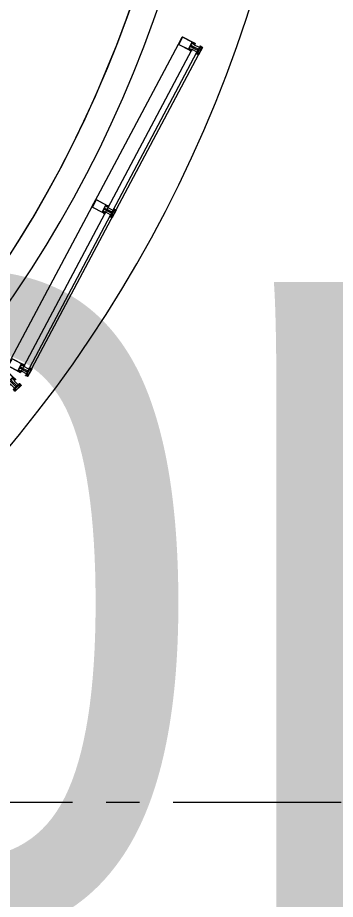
# Model space of a CAD drawing. Header units: millimetres. Extents: x 0 to 9491604, y -172998 to 295086.
# Drawn here: x 403899 to 406264, y 51058 to 57624 of the extents above; entities that cross this region are included whole.
import ezdxf
from ezdxf.enums import TextEntityAlignment as Align

# ---------------------------------------------------------------- set-up
doc = ezdxf.new("R2018")
doc.units = ezdxf.units.MM
doc.linetypes.add('CENTER', pattern=[2, 1.25, -0.25, 0.25, -0.25])
for name, color, linetype, lineweight in [('АР_Маркер экспликации', 239, 'Continuous', 13), ('АР_Номер помещения', 250, 'Continuous', 9), ('АР_Оси', 7, 'Continuous', 25), ('АР_Перегородки витражные', 152, 'Continuous', 13), ('АР_Подоконники', 163, 'Continuous', 9), ('АР_Размеры дверей', 15, 'Continuous', 0), ('АР_Сущ Несущая стена', 250, 'Continuous', 50), ('ТОНКАЯ', 253, 'Continuous', 0)]:
    doc.layers.add(name, color=color, linetype=linetype, lineweight=lineweight)
doc.layers.add('АР_Названия помещений', color=124, linetype='Continuous', lineweight=5, plot=False)
doc.layers.add('АР_Помещения_площадь', color=19, linetype='Continuous', lineweight=9, plot=False)
doc.layers.get('АР_Размеры дверей').off()
doc.styles.add('ISOCPEUR', font='', dxfattribs={"height": 250})
doc.styles.get("Standard").update_dxf_attribs({"font": 'GOST.TTF'})
doc.styles.get('ISOCPEUR').set_extended_font_data('ISOCPEUR', italic=True)
pattern_1 = [(335.76716334, (-69115.3163, 318510.941), (0.651582564, 1.447617495), []), (65.76716334, (-69115.3163, 318510.941), (-1.447617495, 0.651582564), [])]
pattern_2 = [(56.05056814, (-325577.5326, -14427.2012), (-1.316880117, 0.886556827), []), (146.05056814, (-325577.5326, -14427.2012), (-0.886556827, -1.316880117), [])]

# ---------------------------------------------------------------- blocks, each defined once
blk = doc.blocks.new('*U254')
at = {"color": 7, "style": 'ISOCPEUR', "width": 0.7, "flags": 1}
blk.add_attdef('КАТЕГОРИЯ', (-499.2, -2092.2), '', height=250, dxfattribs=at)
at = {"layer": 'АР_Номер помещения', "color": 7, "style": 'ISOCPEUR', "width": 0.7}
blk.add_attdef('НОМЕР_ПОМЕЩЕНИЯ', text='', height=300, dxfattribs=at).set_placement((-517.6, 1402.8), align=Align.MIDDLE_CENTER)
at = {"layer": 'АР_Помещения_площадь', "color": 7, "lineweight": 30, "width": 0.7, "flags": 104}
blk.add_attdef('ИМЯ_ПОМЕЩЕНИЯ', text='', height=100, dxfattribs=at).set_placement((157.6, 1217.1), align=Align.MIDDLE_CENTER)
at = {"layer": 'АР_Помещения_площадь', "color": 7, "style": 'ISOCPEUR', "width": 0.7}
blk.add_attdef('ПЛОЩАДЬ_ПОМЕЩЕНИЯ', text='', height=200, dxfattribs=at).set_placement((-318.5, 582.6), align=Align.MIDDLE_RIGHT)
blk = doc.blocks.new('*U252')
at = {"color": 7, "style": 'ISOCPEUR', "width": 0.7, "flags": 1}
blk.add_attdef('КАТЕГОРИЯ', (-499.2, -2092.2), '', height=250, dxfattribs=at)
at = {"layer": 'АР_Номер помещения', "color": 7, "style": 'ISOCPEUR', "width": 0.7}
blk.add_attdef('НОМЕР_ПОМЕЩЕНИЯ', text='', height=300, dxfattribs=at).set_placement((-13874.5, 6637.6), align=Align.MIDDLE_CENTER)
at = {"layer": 'АР_Помещения_площадь', "color": 7, "lineweight": 30, "width": 0.7, "flags": 104}
blk.add_attdef('ИМЯ_ПОМЕЩЕНИЯ', text='', height=100, dxfattribs=at).set_placement((157.6, 1217.1), align=Align.MIDDLE_CENTER)
at = {"layer": 'АР_Помещения_площадь', "color": 7, "style": 'ISOCPEUR', "width": 0.7}
blk.add_attdef('ПЛОЩАДЬ_ПОМЕЩЕНИЯ', text='', height=200, dxfattribs=at).set_placement((-12654.6, 407.7), align=Align.MIDDLE_RIGHT)
blk = doc.blocks.new('стойка витр.')
h = blk.add_hatch()
h.set_pattern_fill('ANSI37', scale=0.5, angle=-69.23284)
h.set_pattern_definition(pattern_1)
edge = h.paths.add_edge_path()
edge.add_line((-22.7, 14.1), (-23, 15))
edge.add_arc((-23.4, 14.9), 0.427, 20.76054, 72.29996)
edge.add_arc((-23.2, 15.7), 0.427, 110.76398, 252.28796, ccw=False)
edge.add_line((-23.3, 16.1), (-22.3, 16.5))
edge.add_arc((-22.2, 16.3), 0.183, 20.74896, 110.78537, ccw=False)
edge.add_line((-22.1, 16.4), (-22, 16.3))
edge.add_arc((-21.9, 16.3), 0.183, 200.76661, 335.77797)
edge.add_line((-21.7, 16.3), (-21.1, 17.8))
edge.add_arc((-21.7, 18), 0.637, 344.39284, 381.72488)
edge.add_line((-21.1, 18.2), (-22.6, 22.1))
edge.add_arc((-23.2, 21.9), 0.637, 19.80945, 57.14149)
edge.add_line((-22.8, 22.4), (-24.3, 23.1))
edge.add_arc((-24.4, 23), 0.183, 65.75635, 200.76772)
edge.add_line((-24.5, 22.9), (-24.5, 22.8))
edge.add_arc((-24.7, 22.7), 0.183, -69.25104, 20.78537, ccw=False)
edge.add_line((-24.6, 22.6), (-25.6, 22.2))
edge.add_arc((-25.8, 22.6), 0.427, 149.24636, 290.77035, ccw=False)
edge.add_arc((-26.5, 23), 0.427, 329.23437, 380.77379)
edge.add_line((-26.1, 23.2), (-26.5, 24.2))
edge.add_arc((-26.7, 24.1), 0.183, 20.74896, 110.78537)
edge.add_line((-26.7, 24.3), (-33.5, 21.7))
edge.add_arc((-33.4, 21.4), 0.306, 107.61202, 200.68829)
edge.add_line((-33.7, 21.3), (-33.4, 20.7))
edge.add_arc((-33.1, 20.8), 0.304, 200.74529, 225.81236)
edge.add_line((-33.3, 20.5), (-31.8, 18.9))
edge.add_arc((-32, 18.7), 0.305, -108.86284, 45.7814, ccw=False)
edge.add_arc((-28.7, 27.8), 9.95, 231.95433, 250.04117, ccw=False)
edge.add_arc((-35.1, 19.6), 0.4, 42.30929, 119.22504)
edge.add_arc((-34.9, 19.6), 0.602, 134.39501, 228.6478)
edge.add_arc((-28.5, 27.8), 11, 232.08735, 240.88894)
edge.add_arc((-36.9, 12.9), 6.09, 40.7589, 60.61437, ccw=False)
edge.add_arc((-32.5, 16.6), 0.305, -34.89588, 41.60272, ccw=False)
edge.add_line((-32.3, 16.5), (-32.8, 15.8))
edge.add_arc((-32.5, 15.6), 0.305, 145.11007, 256.42425)
edge.add_line((-32.6, 15.3), (-31.7, 15.1))
edge.add_arc((-31.8, 14.8), 0.305, -34.88993, 76.42425, ccw=False)
edge.add_line((-31.5, 14.6), (-32.1, 13.9))
edge.add_arc((-31.8, 13.7), 0.305, 145.11007, 256.42425)
edge.add_line((-31.9, 13.4), (-31, 13.2))
edge.add_arc((-31.1, 12.9), 0.305, -24.22466, 76.42043, ccw=False)
edge.add_line((-30.8, 12.8), (-31.6, 11.1))
edge.add_arc((-31.3, 11), 0.305, 155.77106, 290.74029)
edge.add_line((-31.2, 10.7), (-22.8, 13.9))
edge.add_arc((-22.9, 14.1), 0.183, 290.74896, 380.74896)
edge = h.paths.add_edge_path(flags=16)
edge.add_line((-23.1, 21), (-22.2, 18.6))
edge.add_arc((-22.7, 18.4), 0.541, -69.23284, 20.76716, ccw=False)
edge.add_line((-22.5, 17.9), (-23.4, 17.6))
edge.add_arc((-23.6, 18.1), 0.541, 200.76716, 290.76716, ccw=False)
edge.add_line((-24.1, 17.9), (-25, 20.3))
edge.add_arc((-24.5, 20.5), 0.541, 110.76716, 200.76716, ccw=False)
edge.add_line((-24.7, 21), (-23.8, 21.4))
edge.add_arc((-23.6, 20.8), 0.541, 20.76716, 110.76716, ccw=False)
edge = h.paths.add_edge_path(flags=16)
edge.add_line((-26.9, 20.3), (-25.5, 16.7))
edge.add_arc((-26, 16.5), 0.541, -69.23284, 20.76716, ccw=False)
edge.add_line((-25.8, 16), (-28.2, 15.1))
edge.add_arc((-28.4, 15.6), 0.541, 200.76716, 290.76716, ccw=False)
edge.add_line((-28.9, 15.4), (-30.3, 19))
edge.add_arc((-29.8, 19.2), 0.541, 110.76716, 200.76716, ccw=False)
edge.add_line((-30, 19.7), (-27.5, 20.6))
edge.add_arc((-27.4, 20.1), 0.541, 20.76716, 110.76716, ccw=False)
h = blk.add_hatch()
h.set_pattern_fill('ANSI37', scale=0.5, angle=-69.23284)
h.set_pattern_definition([(335.76716334, (-69115.9168, 318510.7132), (0.651582564, 1.447617495), []), (65.76716334, (-69115.9168, 318510.7132), (-1.447617495, 0.651582564), [])])
edge = h.paths.add_edge_path()
edge.add_arc((-61.4, -46.2), 0.549, 155.76571, 200.76716)
edge.add_line((-61.9, -46), (-61.2, -44.4))
edge.add_arc((-61, -44.5), 0.183, 20.76716, 155.76571)
edge.add_line((-60.9, -44.4), (-60.8, -44.6))
edge.add_arc((-60.6, -44.6), 0.183, 200.76716, 290.76716)
edge.add_line((-60.6, -44.7), (-59.4, -44.3))
edge.add_arc((-59.6, -43.9), 0.427, -69.23284, 72.29364)
edge.add_arc((-59.3, -43.1), 0.427, 200.76716, 252.29364)
edge.add_line((-59.7, -43.2), (-63, -34.5))
edge.add_arc((-62.7, -34.4), 0.305, 110.76716, 200.76716)
edge.add_line((-62.8, -34.1), (-60.6, -33.3))
edge.add_arc((-60.4, -33.6), 0.304, 76.40287, 110.76716)
edge.add_line((-60.4, -33.3), (-60.1, -33.6))
edge.add_arc((-108.2, -55.9), 53, 16.7114, 24.82293)
edge.add_line((-57.4, -40.6), (-57.9, -41.3))
edge.add_arc((-57.7, -41.5), 0.305, 145.11089, 256.42344)
edge.add_line((-57.7, -41.8), (-56.9, -42))
edge.add_arc((-57, -42.3), 0.305, -34.88911, 76.42344)
edge.add_line((-56.7, -42.5), (-57.2, -43.3))
edge.add_arc((-56.9, -43.5), 0.305, 145.11089, 256.42344)
edge.add_line((-57, -43.8), (-56.1, -44))
edge.add_arc((-56.2, -44.3), 0.305, -34.88911, 76.42344)
edge.add_line((-56, -44.4), (-56.5, -45.1))
edge.add_arc((-56.2, -45.3), 0.305, 145.11089, 256.42344)
edge.add_line((-56.3, -45.6), (-55.4, -45.8))
edge.add_arc((-55.5, -46.1), 0.305, -34.88911, 76.42344)
edge.add_line((-55.3, -46.3), (-55.8, -47))
edge.add_arc((-55.5, -47.2), 0.305, 145.11089, 256.42344)
edge.add_line((-55.6, -47.5), (-54.7, -47.8))
edge.add_arc((-54.8, -48.1), 0.305, -34.88911, 76.42344)
edge.add_line((-54.5, -48.3), (-55, -49))
edge.add_arc((-54.8, -49.1), 0.305, 145.11089, 256.42344)
edge.add_line((-54.8, -49.4), (-54, -49.6))
edge.add_arc((-54.1, -49.9), 0.305, -34.88911, 76.42344)
edge.add_line((-53.8, -50.1), (-54.3, -50.8))
edge.add_arc((-54.1, -51), 0.305, 145.11089, 256.42344)
edge.add_line((-54.1, -51.3), (-53.3, -51.5))
edge.add_arc((-53.4, -51.8), 0.305, -43.67509, 76.4279)
edge.add_line((-53.1, -52), (-53.8, -52.6))
edge.add_arc((-53.6, -52.8), 0.305, 136.32859, 262.74713)
edge.add_arc((-54.6, -61.1), 7.99, 59.58604, 82.74713)
edge.add_arc((-50.7, -54.4), 0.305, 253.29101, 419.58604)
edge.add_arc((-52.6, -60.5), 6.03, 73.29101, 110.76716)
edge.add_line((-54.7, -54.9), (-54.8, -54.9))
edge.add_arc((-55, -54.5), 0.427, 200.76716, 290.76716)
edge.add_line((-55.4, -54.7), (-56.7, -51.1))
edge.add_arc((-56.3, -51), 0.427, 149.23664, 200.76716)
edge.add_arc((-57, -50.5), 0.427, -30.76336, 40.0143)
edge.add_arc((-57, -50.5), 0.427, 40.00046, 110.76716)
edge.add_line((-57.2, -50.1), (-58.3, -50.6))
edge.add_arc((-58.3, -50.7), 0.183, 110.76716, 200.76716)
edge.add_line((-58.4, -50.8), (-58.4, -51))
edge.add_arc((-58.5, -51.1), 0.183, 245.76862, 380.76716)
edge.add_line((-58.6, -51.3), (-60.2, -50.6))
edge.add_arc((-60, -50.1), 0.549, 200.76716, 245.76862)
edge.add_line((-60.5, -50.3), (-61.9, -46.4))
edge = h.paths.add_edge_path(flags=16)
edge.add_arc((-59.4, -49), 0.541, 200.76716, 290.76716)
edge.add_line((-60.8, -46.8), (-59.9, -49.2))
edge.add_arc((-60.3, -46.6), 0.541, 110.76716, 200.76716)
edge.add_line((-59.3, -45.7), (-60.5, -46.1))
edge.add_arc((-59.1, -46.2), 0.541, 20.76716, 110.76716)
edge.add_line((-57.7, -48.4), (-58.6, -46))
edge.add_arc((-58.2, -48.6), 0.541, -69.23284, 20.76716)
edge.add_line((-59.2, -49.5), (-58, -49.1))
h = blk.add_hatch()
h.set_pattern_fill('ANSI37', scale=0.5, angle=-69.23284)
h.set_pattern_definition(pattern_1)
edge = h.paths.add_edge_path()
edge.add_line((-7.6, -25.6), (-7.3, -26.5))
edge.add_arc((-7.7, -26.7), 0.427, -30.76563, 20.77379, ccw=False)
edge.add_arc((-6.9, -27.1), 0.427, 149.24636, 290.77035)
edge.add_line((-6.8, -27.5), (-5.8, -27.1))
edge.add_arc((-5.8, -27), 0.183, 290.74896, 380.78537)
edge.add_line((-5.7, -26.9), (-5.7, -26.8))
edge.add_arc((-5.5, -26.7), 0.183, 65.75635, 200.76772, ccw=False)
edge.add_line((-5.5, -26.5), (-4, -27.3))
edge.add_arc((-4.3, -27.8), 0.637, 19.80945, 57.14149, ccw=False)
edge.add_line((-3.7, -27.6), (-2.3, -31.5))
edge.add_arc((-2.9, -31.7), 0.637, -15.60716, 21.72488, ccw=False)
edge.add_line((-2.2, -31.9), (-2.8, -33.4))
edge.add_arc((-3, -33.4), 0.183, 200.76661, 335.77797, ccw=False)
edge.add_line((-3.2, -33.4), (-3.2, -33.3))
edge.add_arc((-3.4, -33.4), 0.183, 20.74896, 110.78537)
edge.add_line((-3.5, -33.2), (-4.5, -33.6))
edge.add_arc((-4.3, -34), 0.427, 110.76398, 252.28796)
edge.add_arc((-4.6, -34.8), 0.427, 20.76054, 72.29996, ccw=False)
edge.add_line((-4.2, -34.6), (-3.8, -35.7))
edge.add_arc((-4, -35.7), 0.183, -69.25104, 20.78537, ccw=False)
edge.add_line((-3.9, -35.9), (-10.6, -38.5))
edge.add_arc((-10.8, -38.2), 0.306, 200.84604, 293.92231, ccw=False)
edge.add_line((-11, -38.3), (-11.3, -37.6))
edge.add_arc((-11, -37.5), 0.304, 175.72197, 200.78904, ccw=False)
edge.add_line((-11.3, -37.5), (-11.3, -35.2))
edge.add_arc((-11.6, -35.2), 0.305, 355.75293, 510.39717)
edge.add_arc((-3.1, -39.8), 9.95, 151.49316, 169.57999)
edge.add_arc((-13.3, -38), 0.4, 282.30929, 359.22504, ccw=False)
edge.add_arc((-13.2, -37.8), 0.602, 172.88652, 267.13932, ccw=False)
edge.add_arc((-2.9, -39.7), 11, 160.64539, 169.44698, ccw=False)
edge.add_arc((-19.1, -34.1), 6.09, 340.91996, 360.77542)
edge.add_arc((-13.3, -34), 0.305, 359.93161, 436.4302)
edge.add_line((-13.2, -33.7), (-14.1, -33.5))
edge.add_arc((-14, -33.2), 0.305, 145.11007, 256.42425, ccw=False)
edge.add_line((-14.3, -33), (-13.7, -32.3))
edge.add_arc((-14, -32.2), 0.305, 325.11007, 436.42425)
edge.add_line((-13.9, -31.9), (-14.8, -31.7))
edge.add_arc((-14.7, -31.4), 0.305, 145.11007, 256.42425, ccw=False)
edge.add_line((-15, -31.2), (-14.4, -30.5))
edge.add_arc((-14.7, -30.3), 0.305, 325.11389, 425.75899)
edge.add_line((-14.6, -30), (-16.3, -29.3))
edge.add_arc((-16.2, -29), 0.305, 110.79404, 245.76326, ccw=False)
edge.add_line((-16.3, -28.7), (-7.9, -25.5))
edge.add_arc((-7.8, -25.7), 0.183, 20.78537, 110.78537, ccw=False)
edge = h.paths.add_edge_path(flags=16)
edge.add_line((-3.3, -31.1), (-4.3, -28.7))
edge.add_arc((-4.8, -28.9), 0.541, 20.76716, 110.76716)
edge.add_line((-5, -28.3), (-5.9, -28.7))
edge.add_arc((-5.7, -29.2), 0.541, 110.76716, 200.76716)
edge.add_line((-6.2, -29.4), (-5.3, -31.8))
edge.add_arc((-4.8, -31.6), 0.541, 200.76716, 290.76716)
edge.add_line((-4.6, -32.1), (-3.7, -31.8))
edge.add_arc((-3.9, -31.3), 0.541, 290.76716, 380.76716)
edge = h.paths.add_edge_path(flags=16)
edge.add_line((-6.7, -33), (-8, -29.4))
edge.add_arc((-8.5, -29.6), 0.541, 20.76716, 110.76716)
edge.add_line((-8.7, -29.1), (-11.1, -30))
edge.add_arc((-10.9, -30.5), 0.541, 110.76716, 200.76716)
edge.add_line((-11.4, -30.7), (-10.1, -34.3))
edge.add_arc((-9.6, -34.1), 0.541, 200.76716, 290.76716)
edge.add_line((-9.4, -34.6), (-7, -33.7))
edge.add_arc((-7.2, -33.2), 0.541, 290.76716, 380.76716)
at = {"lineweight": 0, "ltscale": 100, "transparency": 33554687}
for points in [[(-68.6, -58.5), (-90.2, -1.6), (-90, -1.3), (-89, -0.9), (-88.6, -1), (-87.7, -3.3), (-87.4, -3.4), (-86.7, -3.2), (-86.4, -2.8), (-87.3, -0.5), (-87.2, -0.2), (-82, 1.7), (-80.5, 1.3), (-79.7, 1.5), (-77.3, 4.2), (-77.8, 4.8), (-90.5, 0), (-91.4, -2), (-69.8, -59.1), (-67.8, -59.9), (-55.1, -55.1), (-55.2, -54.3), (-58.7, -53.8), (-59.5, -54.2), (-60.2, -55.7), (-65.4, -57.6), (-65.7, -57.4), (-66.6, -55.1), (-67, -55), (-67.7, -55.3), (-67.9, -55.6), (-67, -57.9), (-67.2, -58.3), (-68.2, -58.7)], [(65.9, 59.3), (-26.6, 24.2), (-25.9, 22.2), (-25.3, 22), (-24.8, 22.1), (-25.2, 23.2), (-20.5, 24.9), (-19.2, 21.4), (-18.8, 21.3), (-19, 20.8), (-17.7, 17.4), (-22.4, 15.6), (-22.7, 16.5), (-23.2, 16.4), (-23.4, 15.7), (-22.8, 13.9), (-17.2, 16), (-16.2, 17), (-15.5, 19.8), (-15.4, 20.1), (-17, 24.3), (-17.4, 24.6), (-17.5, 25.4), (-13.7, 26.9), (-12.5, 26.3), (-4.3, 4.8), (-4.9, 3.6), (-32.7, -7), (-32.8, -7.4), (-32.4, -8.4), (-31.1, -9.1), (-30.3, -8.8), (-29.8, -9.1), (-28.6, -8.7), (-28.6, -8.2), (-28.2, -8.5), (-27, -8.1), (-26.9, -7.5), (-26.5, -7.9), (-25.3, -7.5), (-25.3, -6.9), (-24.8, -7.2), (-23.6, -6.8), (-23.6, -6.3), (-23.1, -6.6), (-21.9, -6.2), (-21.9, -5.6), (-21.5, -6), (-20.3, -5.6), (-20.2, -5), (-19.8, -5.3), (-18.6, -4.9), (-18.4, -4.3), (-18, -4.7), (-17.4, -4.4), (-15.1, -4.8), (-14.5, -6.4), (-15.8, -7.9), (-15.9, -8.7), (-16.3, -8.3), (-17.4, -8.8), (-17.6, -9.3), (-18, -9), (-19.1, -9.4), (-19.3, -10), (-19.7, -9.6), (-20.8, -10.1), (-20.9, -10.6), (-21.4, -10.3), (-22.5, -10.7), (-22.6, -11.2), (-23, -10.9), (-24.3, -11.3), (-24.3, -11.9), (-24.7, -11.5), (-25.8, -12), (-26, -12.5), (-26.4, -12.2), (-27.6, -12.6), (-27.6, -13.1), (-28.1, -12.8), (-29.3, -13.3), (-29.3, -13.8), (-29.9, -15.1), (-29.5, -16.2), (-29.1, -16.3), (-1.3, -5.8), (-0.1, -6.4), (8.1, -27.9), (7.6, -29.2), (3.8, -30.6), (3.2, -29.8), (3.4, -29.5), (1.7, -25.2), (1.6, -25.1), (-0.9, -23.4), (-2.3, -23.3), (-7.8, -25.4), (-7.2, -27.2), (-6.5, -27.6), (-6, -27.4), (-6.4, -26.4), (-1.7, -24.6), (-0.4, -28.2), (0, -28.3), (-0.2, -28.7), (1.1, -32.2), (-3.6, -33.9), (-3.9, -33), (-4.4, -33.2), (-4.6, -33.8), (-4, -35.7), (88.6, -0.5), (89.2, 0.7), (67.2, 58.7)], [(63.8, 56.3), (85.1, 0.2), (10.6, -28), (-10.6, 28)]]:
    blk.add_lwpolyline(points, close=True, dxfattribs=at)
for points in [[(-73.6, -6.3), (-74.2, -6), (-74.8, -6.2), (-74.4, -7.2), (-76.6, -8, -0.414362), (-77, -7.8), (-79.3, -1.5, -0.414326), (-78.7, -0.2), (-77.3, 0.4), (-76.9, -0.7), (-76.3, -0.4), (-76.1, 0.3), (-77.3, 3.5, 0.551224), (-77.8, 3.6), (-79.9, 1.3, -0.267349), (-80.9, 1.1), (-82.1, 1.4, 0.249629), (-82.6, 1.3), (-86.2, -1.9, 0.827043), (-85.6, -2.8), (-82.1, -1.5, -0.414326), (-80.8, -2.1), (-78.1, -9.1, 0.414326), (-76.8, -9.7), (-75.7, -9.2, -0.082799), (-71.8, -16.3), (-68.3, -25.6), (-67.9, -25.7), (-68.1, -26.1), (-64.6, -35.3, -0.082799), (-62.8, -43.1), (-63.9, -43.6, 0.414326), (-64.5, -44.9), (-61.9, -51.9, -0.414326), (-62.5, -53.2), (-66, -54.5, 0.827043), (-65.8, -55.6), (-61, -55.6, 0.249629), (-60.6, -55.4), (-59.9, -54.3, -0.267349), (-59, -53.9), (-55.9, -54.2, 0.551224), (-55.6, -53.7), (-56.8, -50.5), (-57.5, -50.1), (-58, -50.4), (-57.6, -51.4), (-59.1, -52, -0.414326), (-60.5, -51.4), (-62.8, -45.1, -0.414362), (-62.7, -44.7), (-60.5, -43.9), (-60.1, -44.8), (-59.6, -44.6), (-59.3, -43.9)], [(-32.4, -8.4), (-32.8, -7.4, 0.523933), (-33.2, -7.2), (-64.2, -18.9, 0.414326), (-64.5, -19.6), (-64.1, -20.9, 0.410627), (-63.4, -21.2), (-62.7, -21, 0.492552), (-62.6, -20.7), (-62.8, -20.2, -0.441111), (-62.6, -19.9), (-60.8, -19.3, -0.208057), (-59.9, -19.4, -0.000016), (-56.9, -20.8, -0.439819), (-56.4, -22.2, -0.000016), (-57.7, -25.2, -0.208057), (-58.3, -25.9), (-60.1, -26.6, -0.441111), (-60.4, -26.5), (-60.6, -26, 0.492552), (-60.9, -25.9), (-61.5, -26.1, 0.410627), (-61.8, -26.8), (-61.3, -28.1, 0.414326), (-60.6, -28.4), (-29.6, -16.6, 0.523933), (-29.5, -16.2), (-29.8, -15.2)]]:
    blk.add_lwpolyline(points, format="xyb", close=True, dxfattribs=at)
at = {"color": 7, "lineweight": 0, "ltscale": 100, "transparency": 33554687}
for points in [[(-74.1, 3.3, 0.57795), (-74.3, 3.8), (-75.2, 3.8, -0.615334), (-75.4, 4.3, 0.101403), (-73.8, 7.1, 0.887085), (-74.4, 7.4, -0.164997), (-77.4, 4.9), (-77.5, 4.9, 0.414304), (-77.7, 4.3), (-76.4, 0.8, 0.228696), (-76.1, 0.5, -0.319049), (-75.8, 0.1, -0.319002), (-76.1, -0.3), (-77.2, -0.7, -0.4144), (-77.5, -0.6), (-77.6, -0.4, 0.668339), (-77.9, -0.4), (-78.6, -1.9, 0.198883), (-78.6, -2.4), (-77.2, -6.2, 0.198883), (-76.9, -6.5), (-75.3, -7.3, 0.668339), (-75.1, -7), (-75.1, -6.8, -0.4144), (-75, -6.6), (-73.9, -6.1, -0.710202), (-73.4, -6.7, 0.228696), (-73.4, -7.1), (-70.1, -15.8, 0.414362), (-69.7, -16), (-67.4, -15.1, 0.151171), (-67.3, -15), (-67.3, -14.6, 0.035408), (-69.9, -7.6), (-70.8, -7.4, -0.527868), (-71, -6.9), (-70.5, -6.2, 0.527868), (-70.6, -5.7), (-71.5, -5.4, -0.527868), (-71.7, -4.9), (-71.2, -4.2, 0.527868), (-71.4, -3.7), (-72.3, -3.5, -0.527868), (-72.4, -3.1), (-71.9, -2.4, 0.527868), (-72.1, -1.9), (-73, -1.7, -0.527868), (-73.1, -1.2), (-72.7, -0.4, 0.527868), (-72.8, 0.1), (-73.7, 0.3, -0.527868), (-73.9, 0.8), (-73.4, 1.5, 0.527868), (-73.5, 1.9), (-74.4, 2.1, -0.527868), (-74.6, 2.6)], [(-22.7, 14.1), (-23, 15, 0.228752), (-23.3, 15.3, -0.710164), (-23.3, 16.1), (-22.3, 16.5, -0.4144), (-22.1, 16.4), (-22, 16.3, 0.66825), (-21.7, 16.3), (-21.1, 17.8, 0.164348), (-21.1, 18.2), (-22.6, 22.1, 0.164348), (-22.8, 22.4), (-24.3, 23.1, 0.66825), (-24.5, 22.9), (-24.5, 22.8, -0.4144), (-24.6, 22.6), (-25.6, 22.2, -0.710164), (-26.1, 22.8, 0.228752), (-26.1, 23.2), (-26.5, 24.2, 0.4144), (-26.7, 24.3), (-33.5, 21.7, 0.430028), (-33.7, 21.3), (-33.4, 20.7, 0.109814), (-33.3, 20.5), (-31.8, 18.9, -0.800036), (-32.1, 18.4, -0.079083), (-34.8, 19.9, 0.348803), (-35.3, 20, 0.436125), (-35.3, 19.1, 0.038423), (-33.9, 18.2, -0.086853), (-32.3, 16.9, -0.346763), (-32.3, 16.5), (-32.8, 15.8, 0.527877), (-32.6, 15.3), (-31.7, 15.1, -0.527877), (-31.5, 14.6), (-32.1, 13.9, 0.527877), (-31.9, 13.4), (-31, 13.2, -0.469739), (-30.8, 12.8), (-31.6, 11.1, 0.667984), (-31.2, 10.7), (-22.8, 13.9, 0.414214)], [(-53.3, -51.5, -0.57795), (-53.1, -52), (-53.8, -52.6, 0.615334), (-53.6, -53.1, -0.101403), (-50.6, -54.2, -0.887085), (-50.8, -54.7, 0.164997), (-54.7, -54.9), (-54.8, -54.9, -0.414304), (-55.4, -54.7), (-56.7, -51.1, -0.228696), (-56.7, -50.8, 0.319049), (-56.7, -50.3, 0.319002), (-57.2, -50.1), (-58.3, -50.6, 0.4144), (-58.4, -50.8), (-58.4, -51, -0.668339), (-58.6, -51.3), (-60.2, -50.6, -0.198883), (-60.5, -50.3), (-61.9, -46.4, -0.198883), (-61.9, -46), (-61.2, -44.4, -0.668339), (-60.9, -44.4), (-60.8, -44.6, 0.4144), (-60.6, -44.7), (-59.4, -44.3, 0.710202), (-59.4, -43.5, -0.228696), (-59.7, -43.2), (-63, -34.5, -0.414362), (-62.8, -34.1), (-60.6, -33.3, -0.151171), (-60.4, -33.3), (-60.1, -33.6, -0.035408), (-57.4, -40.6), (-57.9, -41.3, 0.527868), (-57.7, -41.8), (-56.9, -42, -0.527868), (-56.7, -42.5), (-57.2, -43.3, 0.527868), (-57, -43.8), (-56.1, -44, -0.527868), (-56, -44.4), (-56.5, -45.1, 0.527868), (-56.3, -45.6), (-55.4, -45.8, -0.527868), (-55.3, -46.3), (-55.8, -47, 0.527868), (-55.6, -47.5), (-54.7, -47.8, -0.527868), (-54.5, -48.3), (-55, -49, 0.527868), (-54.8, -49.4), (-54, -49.6, -0.527868), (-53.8, -50.1), (-54.3, -50.8, 0.527868), (-54.1, -51.3)], [(-7.6, -25.6), (-7.3, -26.5, -0.228752), (-7.3, -26.9, 0.710164), (-6.8, -27.5), (-5.8, -27.1, 0.4144), (-5.7, -26.9), (-5.7, -26.8, -0.66825), (-5.5, -26.5), (-4, -27.3, -0.164348), (-3.7, -27.6), (-2.3, -31.5, -0.164348), (-2.2, -31.9), (-2.8, -33.4, -0.66825), (-3.2, -33.4), (-3.2, -33.3, 0.4144), (-3.5, -33.2), (-4.5, -33.6, 0.710164), (-4.5, -34.4, -0.228752), (-4.2, -34.6), (-3.8, -35.7, -0.4144), (-3.9, -35.9), (-10.6, -38.5, -0.430028), (-11, -38.3), (-11.3, -37.6, -0.109814), (-11.3, -37.5), (-11.3, -35.2, 0.800036), (-11.8, -35.1, 0.079083), (-12.9, -38, -0.348803), (-13.2, -38.4, -0.436125), (-13.8, -37.7, -0.038423), (-13.3, -36.1, 0.086853), (-13, -34, 0.346763), (-13.2, -33.7), (-14.1, -33.5, -0.527877), (-14.3, -33), (-13.7, -32.3, 0.527877), (-13.9, -31.9), (-14.8, -31.7, -0.527877), (-15, -31.2), (-14.4, -30.5, 0.469739), (-14.6, -30), (-16.3, -29.3, -0.667984), (-16.3, -28.7), (-7.9, -25.5, -0.414214)]]:
    blk.add_lwpolyline(points, format="xyb", close=True, dxfattribs=at)
for points in [[(-72, 0.1), (-72.9, -0.3)], [(-26.7, 24.3), (-26.7, 24.3)], [(-22.8, 13.9), (-22.8, 13.9)]]:
    blk.add_lwpolyline(points, dxfattribs=at)
blk.add_lwpolyline([(-72.9, -0.3), (-54.8, -48), (-53.9, -47.7), (-72, 0.1)], close=True)
at = {"lineweight": 0, "ltscale": 100, "transparency": 33554687}
for points in [[(-69.8, -5.6), (-69.2, -5.9), (-30.9, 8.6), (-30.6, 9.2), (-31.2, 10.7)], [(-56.1, -42), (-55.8, -41.4), (-17.5, -26.8), (-16.8, -27.1), (-16.3, -28.6)]]:
    blk.add_lwpolyline(points, dxfattribs=at)
at = {"color": 7}
for points in [[(-26.9, 20.3), (-25.5, 16.7, -0.414214), (-25.8, 16), (-28.2, 15.1, -0.414214), (-28.9, 15.4), (-30.3, 19, -0.414214), (-30, 19.7), (-27.5, 20.6, -0.414214)], [(-23.1, 21), (-22.2, 18.6, -0.414214), (-22.5, 17.9), (-23.4, 17.6, -0.414214), (-24.1, 17.9), (-25, 20.3, -0.414214), (-24.7, 21), (-23.8, 21.4, -0.414214)], [(-75.3, -1.9), (-74.4, -4.3, -0.414214), (-74.7, -5), (-75.9, -5.4, -0.414214), (-76.6, -5.1), (-77.5, -2.7, -0.414214), (-77.2, -2), (-76, -1.6, -0.414214)], [(-57.7, -48.4), (-58.6, -46, 0.414214), (-59.3, -45.7), (-60.5, -46.1, 0.414214), (-60.8, -46.8), (-59.9, -49.2, 0.414214), (-59.2, -49.5), (-58, -49.1, 0.414214)], [(-6.7, -33), (-8, -29.4, 0.414214), (-8.7, -29.1), (-11.1, -30, 0.414214), (-11.4, -30.7), (-10.1, -34.3, 0.414214), (-9.4, -34.6), (-7, -33.7, 0.414214)], [(-3.3, -31.1), (-4.3, -28.7, 0.414214), (-5, -28.3), (-5.9, -28.7, 0.414214), (-6.2, -29.4), (-5.3, -31.8, 0.414214), (-4.6, -32.1), (-3.7, -31.8, 0.414214)]]:
    blk.add_lwpolyline(points, format="xyb", close=True, dxfattribs=at)
at = {"color": 7, "lineweight": 0, "ltscale": 100, "transparency": 33554687}
blk.add_arc((-33.4, 21.4), 0.305, 110.75619, 200.77789, dxfattribs=at)
blk = doc.blocks.new('A$Cf7573d2c')
h = blk.add_hatch()
h.set_pattern_fill('ANSI37', color=5, scale=0.5, angle=11.05057)
h.set_pattern_definition(pattern_2)
edge = h.paths.add_edge_path()
edge.add_line((11.4, -80), (10.5, -80.2))
edge.add_arc((10.6, -80.6), 0.427, 101.04395, 152.58336)
edge.add_arc((9.8, -80.2), 0.427, 191.04738, 332.57137, ccw=False)
edge.add_line((9.4, -80.3), (9.2, -79.2))
edge.add_arc((9.3, -79.2), 0.183, 101.03236, 191.06877, ccw=False)
edge.add_line((9.3, -79), (9.4, -79))
edge.add_arc((9.4, -78.8), 0.183, 281.05001, 416.06138)
edge.add_line((9.5, -78.6), (8.1, -77.8))
edge.add_arc((7.8, -78.4), 0.637, 64.67625, 102.00828)
edge.add_line((7.7, -77.8), (3.6, -78.5))
edge.add_arc((3.7, -79.2), 0.637, 100.09285, 137.42489)
edge.add_line((3.3, -78.7), (2.3, -80.1))
edge.add_arc((2.4, -80.2), 0.183, 146.03976, 281.05113)
edge.add_line((2.5, -80.3), (2.6, -80.3))
edge.add_arc((2.6, -80.5), 0.183, 11.03236, 101.06877, ccw=False)
edge.add_line((2.8, -80.5), (3, -81.5))
edge.add_arc((2.6, -81.6), 0.427, -130.47023, 11.05375, ccw=False)
edge.add_arc((2, -82.3), 0.427, 49.51777, 101.05719)
edge.add_line((1.9, -81.8), (0.9, -82.1))
edge.add_arc((0.9, -82.2), 0.183, 101.03236, 191.06877)
edge.add_line((0.7, -82.3), (2.1, -89.3))
edge.add_arc((2.4, -89.3), 0.306, 187.89542, 280.97169)
edge.add_line((2.5, -89.6), (3.2, -89.4))
edge.add_arc((3.1, -89.1), 0.304, 281.0287, 306.09577)
edge.add_line((3.3, -89.4), (5.2, -88.2))
edge.add_arc((5.4, -88.4), 0.305, -28.57943, 126.06481, ccw=False)
edge.add_arc((-3, -83.6), 9.95, 312.23774, 330.32457, ccw=False)
edge.add_arc((3.9, -91.3), 0.4, 122.59269, 199.50844)
edge.add_arc((4, -91.1), 0.602, 214.67841, 308.93121)
edge.add_arc((-3, -83.4), 11, 312.37075, 321.17235)
edge.add_arc((10.3, -94.2), 6.09, 121.04231, 140.89777, ccw=False)
edge.add_arc((7.3, -89.2), 0.305, 45.38753, 121.88612, ccw=False)
edge.add_line((7.5, -89), (8.1, -89.6))
edge.add_arc((8.3, -89.4), 0.305, 225.39348, 336.70766)
edge.add_line((8.6, -89.6), (8.9, -88.7))
edge.add_arc((9.2, -88.9), 0.305, 45.39348, 156.70766, ccw=False)
edge.add_line((9.4, -88.6), (10.1, -89.3))
edge.add_arc((10.3, -89.1), 0.305, 225.39348, 336.70766)
edge.add_line((10.6, -89.2), (10.9, -88.4))
edge.add_arc((11.2, -88.5), 0.305, 56.05875, 156.70384, ccw=False)
edge.add_line((11.3, -88.2), (12.9, -89.3))
edge.add_arc((13.1, -89), 0.305, 236.05447, 371.02369)
edge.add_line((13.4, -89), (11.6, -80.1))
edge.add_arc((11.4, -80.2), 0.183, 11.03236, 101.03236)
edge = h.paths.add_edge_path(flags=16)
edge.add_line((4.5, -79.2), (7.1, -78.7))
edge.add_arc((7.2, -79.3), 0.541, 11.05057, 101.05057, ccw=False)
edge.add_line((7.7, -79.2), (7.9, -80.1))
edge.add_arc((7.4, -80.2), 0.541, -78.94943, 11.05057, ccw=False)
edge.add_line((7.5, -80.8), (4.9, -81.3))
edge.add_arc((4.8, -80.7), 0.541, 191.05057, 281.05057, ccw=False)
edge.add_line((4.3, -80.8), (4.1, -79.9))
edge.add_arc((4.6, -79.8), 0.541, 101.05057, 191.05057, ccw=False)
edge = h.paths.add_edge_path(flags=16)
edge.add_line((4.7, -83.1), (8.4, -82.3))
edge.add_arc((8.5, -82.9), 0.541, 11.05057, 101.05057, ccw=False)
edge.add_line((9, -82.8), (9.5, -85.3))
edge.add_arc((9, -85.4), 0.541, -78.94943, 11.05057, ccw=False)
edge.add_line((9.1, -85.9), (5.4, -86.6))
edge.add_arc((5.3, -86.1), 0.541, 191.05057, 281.05057, ccw=False)
edge.add_line((4.7, -86.2), (4.2, -83.7))
edge.add_arc((4.8, -83.6), 0.541, 101.05057, 191.05057, ccw=False)
h = blk.add_hatch()
h.set_pattern_fill('ANSI37', color=5, scale=0.5, angle=11.05057)
h.set_pattern_definition([(56.05056814, (-325577.4095, -14427.8315), (-1.316880117, 0.886556827), []), (146.05056814, (-325577.4095, -14427.8315), (-0.886556827, -1.316880117), [])])
edge = h.paths.add_edge_path()
edge.add_arc((64.3, -128.3), 0.549, 236.04911, 281.05057)
edge.add_line((64, -128.8), (62.6, -127.8))
edge.add_arc((62.7, -127.7), 0.183, 101.05057, 236.04911)
edge.add_line((62.7, -127.5), (62.9, -127.5))
edge.add_arc((62.9, -127.3), 0.183, 281.05057, 371.05057)
edge.add_line((63, -127.2), (62.8, -126.1))
edge.add_arc((62.4, -126.1), 0.427, 11.05057, 152.57704)
edge.add_arc((61.6, -125.7), 0.427, 281.05057, 332.57704)
edge.add_line((61.7, -126.2), (52.6, -127.9))
edge.add_arc((52.5, -127.6), 0.305, 191.05057, 281.05057)
edge.add_line((52.2, -127.7), (51.7, -125.3))
edge.add_arc((52, -125.3), 0.304, 156.68628, 191.05057)
edge.add_line((51.8, -125.1), (52.2, -124.9))
edge.add_arc((66, -176.1), 53, 96.99481, 105.10633)
edge.add_line((59.5, -123.5), (60.1, -124.1))
edge.add_arc((60.3, -123.9), 0.305, 225.39429, 336.70684)
edge.add_line((60.6, -124), (61, -123.2))
edge.add_arc((61.2, -123.3), 0.305, 45.39429, 156.70684)
edge.add_line((61.5, -123.1), (62.2, -123.7))
edge.add_arc((62.4, -123.5), 0.305, 225.39429, 336.70684)
edge.add_line((62.7, -123.6), (63, -122.8))
edge.add_arc((63.3, -122.9), 0.305, 45.39429, 156.70684)
edge.add_line((63.5, -122.7), (64.1, -123.3))
edge.add_arc((64.4, -123.1), 0.305, 225.39429, 336.70684)
edge.add_line((64.6, -123.2), (65, -122.4))
edge.add_arc((65.3, -122.5), 0.305, 45.39429, 156.70684)
edge.add_line((65.5, -122.3), (66.1, -122.9))
edge.add_arc((66.3, -122.7), 0.305, 225.39429, 336.70684)
edge.add_line((66.6, -122.8), (67, -122))
edge.add_arc((67.3, -122.1), 0.305, 45.39429, 156.70684)
edge.add_line((67.5, -121.9), (68.2, -122.5))
edge.add_arc((68.4, -122.3), 0.305, 225.39429, 336.70684)
edge.add_line((68.6, -122.4), (69, -121.6))
edge.add_arc((69.3, -121.7), 0.305, 45.39429, 156.70684)
edge.add_line((69.5, -121.5), (70.1, -122.1))
edge.add_arc((70.3, -121.9), 0.305, 225.39429, 336.70684)
edge.add_line((70.6, -122), (70.9, -121.2))
edge.add_arc((71.2, -121.3), 0.305, 36.60831, 156.71131)
edge.add_line((71.4, -121.2), (72, -121.9))
edge.add_arc((72.2, -121.8), 0.305, 216.612, 343.03053)
edge.add_arc((80.1, -124.2), 7.99, 139.86945, 163.03053)
edge.add_arc((74.3, -119.2), 0.305, 333.57442, 499.86945)
edge.add_arc((79.9, -122), 6.03, 153.57442, 191.05057)
edge.add_line((74, -123.2), (74, -123.3))
edge.add_arc((73.6, -123.4), 0.427, 281.05057, 371.05057)
edge.add_line((73.7, -123.8), (70, -124.5))
edge.add_arc((69.9, -124.1), 0.427, 229.52004, 281.05057)
edge.add_arc((69.4, -124.8), 0.427, 49.52004, 120.2977)
edge.add_arc((69.4, -124.8), 0.427, 120.28387, 191.05057)
edge.add_line((68.9, -124.9), (69.2, -126.1))
edge.add_arc((69.4, -126), 0.183, 191.05057, 281.05057)
edge.add_line((69.4, -126.2), (69.6, -126.1))
edge.add_arc((69.7, -126.3), 0.183, 326.05203, 461.05057)
edge.add_line((69.8, -126.4), (68.9, -127.9))
edge.add_arc((68.4, -127.6), 0.549, 281.05057, 326.05203)
edge.add_line((68.5, -128.1), (64.4, -128.9))
edge = h.paths.add_edge_path(flags=16)
edge.add_arc((67.5, -126.8), 0.541, 281.05057, 371.05057)
edge.add_line((65.1, -127.8), (67.6, -127.3))
edge.add_arc((65, -127.3), 0.541, 191.05057, 281.05057)
edge.add_line((64.2, -126.2), (64.4, -127.4))
edge.add_arc((64.7, -126.1), 0.541, 101.05057, 191.05057)
edge.add_line((67.2, -125.1), (64.6, -125.5))
edge.add_arc((67.3, -125.6), 0.541, 11.05057, 101.05057)
edge.add_line((68, -126.7), (67.8, -125.5))
h = blk.add_hatch()
h.set_pattern_fill('ANSI37', color=5, scale=0.5, angle=11.05057)
h.set_pattern_definition(pattern_2)
edge = h.paths.add_edge_path()
edge.add_line((53.2, -71.8), (54.1, -71.7))
edge.add_arc((54.2, -72.1), 0.427, 49.51777, 101.05719, ccw=False)
edge.add_arc((54.7, -71.4), 0.427, 229.52977, 371.05375)
edge.add_line((55.2, -71.3), (54.9, -70.3))
edge.add_arc((54.8, -70.3), 0.183, 11.03236, 101.06877)
edge.add_line((54.7, -70.1), (54.6, -70.1))
edge.add_arc((54.6, -70), 0.183, 146.03976, 281.05113, ccw=False)
edge.add_line((54.4, -69.9), (55.4, -68.6))
edge.add_arc((55.9, -69), 0.637, 100.09285, 137.42489, ccw=False)
edge.add_line((55.8, -68.4), (59.8, -67.6))
edge.add_arc((60, -68.2), 0.637, 64.67625, 102.00828, ccw=False)
edge.add_line((60.2, -67.6), (61.6, -68.5))
edge.add_arc((61.5, -68.6), 0.183, -78.94999, 56.06138, ccw=False)
edge.add_line((61.6, -68.8), (61.5, -68.8))
edge.add_arc((61.5, -69), 0.183, 101.03236, 191.06877)
edge.add_line((61.3, -69), (61.5, -70.1))
edge.add_arc((61.9, -70), 0.427, 191.04738, 332.57137)
edge.add_arc((62.7, -70.4), 0.427, 101.04395, 152.58336, ccw=False)
edge.add_line((62.6, -70), (63.7, -69.8))
edge.add_arc((63.7, -70), 0.183, 11.03236, 101.06877, ccw=False)
edge.add_line((63.9, -69.9), (65.3, -77))
edge.add_arc((65, -77.1), 0.306, -78.87056, 14.20571, ccw=False)
edge.add_line((65.1, -77.4), (64.3, -77.5))
edge.add_arc((64.3, -77.2), 0.304, 256.00537, 281.07244, ccw=False)
edge.add_line((64.2, -77.5), (62, -77.1))
edge.add_arc((61.9, -77.4), 0.305, 76.03633, 230.68057)
edge.add_arc((67.9, -69.8), 9.95, 231.77656, 249.8634)
edge.add_arc((64.4, -79.5), 0.4, 2.59269, 79.50844, ccw=False)
edge.add_arc((64.2, -79.4), 0.602, 253.16993, 347.42272, ccw=False)
edge.add_arc((67.9, -69.6), 11, 240.92879, 249.73039, ccw=False)
edge.add_arc((59.6, -84.6), 6.09, 61.20336, 81.05883)
edge.add_arc((60.5, -78.9), 0.305, 80.21501, 156.71361)
edge.add_line((60.2, -78.7), (59.8, -79.5))
edge.add_arc((59.6, -79.4), 0.305, 225.39348, 336.70766, ccw=False)
edge.add_line((59.3, -79.6), (58.7, -79))
edge.add_arc((58.5, -79.2), 0.305, 45.39348, 156.70766)
edge.add_line((58.2, -79.1), (57.9, -79.9))
edge.add_arc((57.6, -79.8), 0.305, 225.39348, 336.70766, ccw=False)
edge.add_line((57.4, -80), (56.8, -79.4))
edge.add_arc((56.6, -79.6), 0.305, 45.3973, 146.04239)
edge.add_line((56.3, -79.4), (55.3, -81))
edge.add_arc((55, -80.8), 0.305, 191.07744, 326.04667, ccw=False)
edge.add_line((54.7, -80.9), (53, -72.1))
edge.add_arc((53.2, -72), 0.183, 101.06877, 191.06877, ccw=False)
edge = h.paths.add_edge_path(flags=16)
edge.add_line((59.2, -68.6), (56.7, -69))
edge.add_arc((56.8, -69.6), 0.541, 101.05057, 191.05057)
edge.add_line((56.3, -69.7), (56.5, -70.7))
edge.add_arc((57, -70.5), 0.541, 191.05057, 281.05057)
edge.add_line((57.1, -71.1), (59.6, -70.6))
edge.add_arc((59.5, -70.1), 0.541, 281.05057, 371.05057)
edge.add_line((60.1, -70), (59.9, -69))
edge.add_arc((59.3, -69.1), 0.541, 11.05057, 101.05057)
edge = h.paths.add_edge_path(flags=16)
edge.add_line((60.6, -72.1), (56.8, -72.9))
edge.add_arc((57, -73.4), 0.541, 101.05057, 191.05057)
edge.add_line((56.4, -73.5), (56.9, -76))
edge.add_arc((57.4, -75.9), 0.541, 191.05057, 281.05057)
edge.add_line((57.5, -76.5), (61.3, -75.7))
edge.add_arc((61.1, -75.2), 0.541, 281.05057, 371.05057)
edge.add_line((61.7, -75.1), (61.2, -72.6))
edge.add_arc((60.7, -72.7), 0.541, 11.05057, 101.05057)
at = {"color": 5, "lineweight": 0, "ltscale": 100, "transparency": 33554687}
for points in [[(-18.1, 15), (0.8, -82.2), (2.9, -81.8), (3.3, -81.2), (3.2, -80.7), (2.1, -81), (1.1, -76), (4.8, -75.3), (5, -74.9), (5.4, -75.2), (9, -74.5), (10, -79.4), (9, -79.6), (9.1, -80.1), (9.7, -80.5), (11.6, -80.1), (10.5, -74.2), (9.6, -73.1), (7, -71.9), (6.8, -71.8), (2.4, -72.7), (2, -73), (1.2, -72.9), (0.4, -69), (1.2, -67.8), (23.7, -63.4), (24.8, -64.2), (30.5, -93.4), (31, -93.6), (32, -93.4), (32.9, -92.2), (32.8, -91.4), (33.2, -90.9), (32.9, -89.7), (32.4, -89.6), (32.8, -89.2), (32.6, -88), (32.1, -87.8), (32.5, -87.4), (32.3, -86.2), (31.7, -86.1), (32.1, -85.6), (31.9, -84.5), (31.4, -84.3), (31.8, -83.9), (31.6, -82.7), (31, -82.5), (31.5, -82.2), (31.2, -81), (30.7, -80.7), (31.1, -80.4), (30.9, -79.2), (30.3, -78.9), (30.8, -78.6), (30.6, -77.9), (31.3, -75.7), (33, -75.4), (34.3, -76.9), (35.1, -77.1), (34.6, -77.5), (34.9, -78.7), (35.4, -78.9), (35, -79.3), (35.2, -80.4), (35.8, -80.7), (35.3, -81), (35.6, -82.2), (36.1, -82.4), (35.7, -82.8), (35.9, -84), (36.4, -84.2), (36, -84.5), (36.3, -85.8), (36.8, -86), (36.4, -86.3), (36.6, -87.5), (37.1, -87.8), (36.7, -88.1), (36.9, -89.3), (37.5, -89.4), (37.1, -89.9), (37.3, -91.1), (37.8, -91.2), (39, -92), (40.2, -91.8), (40.4, -91.5), (34.7, -62.3), (35.4, -61.2), (58.1, -56.7), (59.2, -57.5), (60, -61.4), (59.1, -61.9), (58.8, -61.7), (54.3, -62.6), (54.2, -62.7), (52.1, -64.9), (51.7, -66.2), (52.9, -72), (54.8, -71.7), (55.3, -71.1), (55.2, -70.6), (54.1, -70.8), (53.2, -65.9), (56.9, -65.2), (57.1, -64.8), (57.5, -65), (61.1, -64.3), (62, -69.3), (61.1, -69.4), (61.2, -69.9), (61.7, -70.3), (63.7, -69.9), (44.7, 27.2), (43.5, 28), (-17.4, 16.1)], [(-15.5, 12.4), (43.3, 23.9), (58.6, -54.3), (-0.2, -65.8)], [(75.2, -137.5), (15.5, -149.1), (15.3, -148.9), (15, -147.9), (15.2, -147.5), (17.6, -147), (17.8, -146.7), (17.7, -146), (17.3, -145.7), (15, -146.1), (14.7, -146), (13.6, -140.6), (14.3, -139.2), (14.3, -138.3), (12, -135.5), (11.3, -135.9), (13.9, -149.2), (15.7, -150.5), (75.6, -138.8), (76.7, -136.9), (74.1, -123.7), (73.4, -123.6), (72.3, -127), (72.6, -127.8), (73.9, -128.8), (75, -134.2), (74.6, -134.5), (72.3, -135), (72.1, -135.4), (72.2, -136.1), (72.5, -136.3), (74.9, -135.8), (75.3, -136.1), (75.5, -137.2)]]:
    blk.add_lwpolyline(points, close=True, dxfattribs=at)
for points in [[(11.4, -80), (10.5, -80.2, 0.228752), (10.2, -80.4, -0.710164), (9.4, -80.3), (9.2, -79.2, -0.4144), (9.3, -79), (9.4, -79, 0.66825), (9.5, -78.6), (8.1, -77.8, 0.164348), (7.7, -77.8), (3.6, -78.5, 0.164348), (3.3, -78.7), (2.3, -80.1, 0.66825), (2.5, -80.3), (2.6, -80.3, -0.4144), (2.8, -80.5), (3, -81.5, -0.710164), (2.3, -81.9, 0.228752), (1.9, -81.8), (0.9, -82.1, 0.4144), (0.7, -82.3), (2.1, -89.3, 0.430028), (2.5, -89.6), (3.2, -89.4, 0.109814), (3.3, -89.4), (5.2, -88.2, -0.800036), (5.6, -88.6, -0.079083), (3.7, -91, 0.348803), (3.5, -91.5, 0.436125), (4.4, -91.6, 0.038423), (5.5, -90.4, -0.086853), (7.1, -89, -0.346763), (7.5, -89), (8.1, -89.6, 0.527877), (8.6, -89.6), (8.9, -88.7, -0.527877), (9.4, -88.6), (10.1, -89.3, 0.527877), (10.6, -89.2), (10.9, -88.4, -0.469739), (11.3, -88.2), (12.9, -89.3, 0.667984), (13.4, -89), (11.6, -80.1, 0.414214)], [(13.4, -132.5, 0.57795), (12.9, -132.6), (12.7, -133.5, -0.615334), (12.2, -133.6, 0.101403), (9.7, -131.6, 0.887085), (9.4, -132.1, -0.164997), (11.3, -135.5), (11.3, -135.6, 0.414304), (11.8, -135.9), (15.5, -135.2, 0.228696), (15.8, -135, -0.319049), (16.3, -134.7, -0.319002), (16.6, -135.1), (16.8, -136.3, -0.4144), (16.7, -136.5), (16.5, -136.5, 0.668339), (16.4, -136.9), (17.8, -137.8, 0.198883), (18.2, -137.9), (22.3, -137.1, 0.198883), (22.7, -136.9), (23.6, -135.5, 0.668339), (23.4, -135.2), (23.2, -135.2, -0.4144), (23, -135.1), (22.7, -133.9, -0.710202), (23.4, -133.5, 0.228696), (23.8, -133.6), (32.9, -131.8, 0.414362), (33.2, -131.4), (32.7, -129, 0.151171), (32.6, -128.9), (32.2, -128.8, 0.035408), (24.8, -130.2), (24.5, -131, -0.527868), (24, -131.1), (23.4, -130.5, 0.527868), (22.9, -130.6), (22.4, -131.4, -0.527868), (21.9, -131.5), (21.3, -130.9, 0.527868), (20.8, -131), (20.5, -131.8, -0.527868), (20, -131.9), (19.4, -131.3, 0.527868), (18.9, -131.4), (18.5, -132.2, -0.527868), (18, -132.3), (17.3, -131.7, 0.527868), (16.8, -131.8), (16.5, -132.6, -0.527868), (16, -132.7), (15.3, -132.1, 0.527868), (14.9, -132.2), (14.5, -133, -0.527868), (14, -133.1)], [(23, -133.6), (22.6, -134.1), (22.7, -134.7), (23.7, -134.6), (24.1, -136.8, -0.414362), (23.9, -137.2), (17.3, -138.5, -0.414326), (16.1, -137.7), (15.8, -136.1), (16.9, -135.9), (16.7, -135.3), (16, -134.9), (12.7, -135.6, 0.551224), (12.5, -136.1), (14.4, -138.6, -0.267349), (14.5, -139.6), (13.9, -140.7, 0.249629), (14, -141.2), (16.5, -145.3, 0.827043), (17.5, -144.9), (16.8, -141.2, -0.414326), (17.6, -140), (24.9, -138.5, 0.414326), (25.7, -137.3), (25.5, -136.1, -0.082799), (33.2, -133.5), (42.9, -131.6), (43, -131.2), (43.5, -131.5), (53, -129.6, -0.082799), (61.1, -129.2), (61.3, -130.4, 0.414326), (62.6, -131.2), (69.9, -129.8, -0.414326), (71.1, -130.6), (71.8, -134.3, 0.827043), (72.9, -134.3), (73.7, -129.5, 0.249629), (73.5, -129.1), (72.6, -128.2, -0.267349), (72.3, -127.2), (73.1, -124.2, 0.551224), (72.8, -123.9), (69.4, -124.5), (68.9, -125.1), (69, -125.7), (70.1, -125.5), (70.4, -127, -0.414326), (69.6, -128.3), (63, -129.5, -0.414362), (62.7, -129.3), (62.2, -127), (63.2, -126.8), (63, -126.2), (62.5, -125.9)], [(32, -93.4), (31, -93.6, 0.523933), (30.7, -94), (37, -126.5, 0.414326), (37.7, -126.9), (39, -126.7, 0.410627), (39.4, -126), (39.3, -125.4, 0.492552), (39, -125.2), (38.5, -125.3, -0.441111), (38.2, -125.1), (37.9, -123.2, -0.208057), (38.2, -122.4, -0.000016), (40.1, -119.6, -0.439819), (41.5, -119.3, -0.000016), (44.3, -121.2, -0.208057), (44.9, -121.9), (45.3, -123.7, -0.441111), (45.1, -124), (44.6, -124.1, 0.492552), (44.4, -124.4), (44.5, -125, 0.410627), (45.2, -125.5), (46.5, -125.2, 0.414326), (46.9, -124.6), (40.6, -92, 0.523933), (40.2, -91.8), (39.1, -92)], [(70.9, -121.2, -0.57795), (71.4, -121.2), (72, -121.9, 0.615334), (72.5, -121.8, -0.101403), (74, -119, -0.887085), (74.5, -119.4, 0.164997), (74, -123.2), (74, -123.3, -0.414304), (73.7, -123.8), (70, -124.5, -0.228696), (69.6, -124.4, 0.319049), (69.1, -124.4, 0.319002), (68.9, -124.9), (69.2, -126.1, 0.4144), (69.4, -126.2), (69.6, -126.1, -0.668339), (69.8, -126.4), (68.9, -127.9, -0.198883), (68.5, -128.1), (64.4, -128.9, -0.198883), (64, -128.8), (62.6, -127.8, -0.668339), (62.7, -127.5), (62.9, -127.5, 0.4144), (63, -127.2), (62.8, -126.1, 0.710202), (62, -125.9, -0.228696), (61.7, -126.2), (52.6, -127.9, -0.414362), (52.2, -127.7), (51.7, -125.3, -0.151171), (51.8, -125.1), (52.2, -124.9, -0.035408), (59.5, -123.5), (60.1, -124.1, 0.527868), (60.6, -124), (61, -123.2, -0.527868), (61.5, -123.1), (62.2, -123.7, 0.527868), (62.7, -123.6), (63, -122.8, -0.527868), (63.5, -122.7), (64.1, -123.3, 0.527868), (64.6, -123.2), (65, -122.4, -0.527868), (65.5, -122.3), (66.1, -122.9, 0.527868), (66.6, -122.8), (67, -122, -0.527868), (67.5, -121.9), (68.2, -122.5, 0.527868), (68.6, -122.4), (69, -121.6, -0.527868), (69.5, -121.5), (70.1, -122.1, 0.527868), (70.6, -122)], [(53.2, -71.8), (54.1, -71.7, -0.228752), (54.5, -71.8, 0.710164), (55.2, -71.3), (54.9, -70.3, 0.4144), (54.7, -70.1), (54.6, -70.1, -0.66825), (54.4, -69.9), (55.4, -68.6, -0.164348), (55.8, -68.4), (59.8, -67.6, -0.164348), (60.2, -67.6), (61.6, -68.5, -0.66825), (61.6, -68.8), (61.5, -68.8, 0.4144), (61.3, -69), (61.5, -70.1, 0.710164), (62.3, -70.2, -0.228752), (62.6, -70), (63.7, -69.8, -0.4144), (63.9, -69.9), (65.3, -77, -0.430028), (65.1, -77.4), (64.3, -77.5, -0.109814), (64.2, -77.5), (62, -77.1, 0.800036), (61.7, -77.6, 0.079083), (64.5, -79.1, -0.348803), (64.8, -79.5, -0.436125), (64, -79.9, -0.038423), (62.5, -79.2, 0.086853), (60.5, -78.6, 0.346763), (60.2, -78.7), (59.8, -79.5, -0.527877), (59.3, -79.6), (58.7, -79, 0.527877), (58.2, -79.1), (57.9, -79.9, -0.527877), (57.4, -80), (56.8, -79.4, 0.469739), (56.3, -79.4), (55.3, -81, -0.667984), (54.7, -80.9), (53, -72.1, -0.414214)]]:
    blk.add_lwpolyline(points, format="xyb", close=True, dxfattribs=at)
for points in [[(0.7, -82.3), (0.7, -82.3)], [(11.6, -80.1), (11.6, -80.1)], [(22.9, -129.8), (23.3, -129.2), (15.5, -89), (14.9, -88.6), (13.3, -88.9)], [(17, -131), (17.1, -131.9)], [(61.1, -122.4), (60.5, -122), (52.7, -81.8), (53.1, -81.2), (54.6, -80.9)]]:
    blk.add_lwpolyline(points, dxfattribs=at)
at = {"color": 5}
for points in [[(4.5, -79.2), (7.1, -78.7, -0.414214), (7.7, -79.2), (7.9, -80.1, -0.414214), (7.5, -80.8), (4.9, -81.3, -0.414214), (4.3, -80.8), (4.1, -79.9, -0.414214)], [(4.7, -83.1), (8.4, -82.3, -0.414214), (9, -82.8), (9.5, -85.3, -0.414214), (9.1, -85.9), (5.4, -86.6, -0.414214), (4.7, -86.2), (4.2, -83.7, -0.414214)], [(59.2, -68.6), (56.7, -69, 0.414214), (56.3, -69.7), (56.5, -70.7, 0.414214), (57.1, -71.1), (59.6, -70.6, 0.414214), (60.1, -70), (59.9, -69, 0.414214)], [(60.6, -72.1), (56.8, -72.9, 0.414214), (56.4, -73.5), (56.9, -76, 0.414214), (57.5, -76.5), (61.3, -75.7, 0.414214), (61.7, -75.1), (61.2, -72.6, 0.414214)], [(67.2, -125.1), (64.6, -125.5, 0.414214), (64.2, -126.2), (64.4, -127.4, 0.414214), (65.1, -127.8), (67.6, -127.3, 0.414214), (68, -126.7), (67.8, -125.5, 0.414214)], [(18.3, -134.6), (20.9, -134.1, -0.414214), (21.5, -134.5), (21.7, -135.7, -0.414214), (21.3, -136.4), (18.8, -136.9, -0.414214), (18.2, -136.4), (17.9, -135.2, -0.414214)]]:
    blk.add_lwpolyline(points, format="xyb", close=True, dxfattribs=at)
blk.add_lwpolyline([(17.1, -131.9), (67.3, -122.1), (67.1, -121.2), (17, -131)], close=True, dxfattribs=at)
at = {"color": 5, "lineweight": 0, "ltscale": 100, "transparency": 33554687}
blk.add_arc((2.4, -89.3), 0.305, 191.0396, 281.0613, dxfattribs=at)
at = {"layer": 'АР_Перегородки витражные', "rotation": 80.28340479355269}
blk.add_blockref('стойка витр.', (29.2, -60), dxfattribs=at)
blk = doc.blocks.new('A$Cd39b9c29')
at = {"color": 5, "ltscale": 150}
for p, q in [((4689.4, -2681.6), (5926.3, -341.2)), ((4761.7, -2780.8), (6027.1, -383.3)), ((4802.2, -2791.9), (6064.9, -400.4)), ((4821.1, -2795.9), (6077.4, -418.8))]:
    blk.add_line(p, q, dxfattribs=at)
at = {"color": 241, "ltscale": 100, "true_color": 0xf7abae, "xscale": -1}
for p, rotation in [((5965.4, -307.3), 73.7076753199286), ((4644.8, -2786.2), 55.74238624617955)]:
    blk.add_blockref('A$Cf7573d2c', p, dxfattribs=dict(at, rotation=rotation))
at = {"layer": 'АР_Перегородки витражные', "xscale": -1, "rotation": 353.2013528500327}
for p in [(5374.1, -1565), (4749, -2748.8)]:
    blk.add_blockref('стойка витр.', p, dxfattribs=at)
blk = doc.blocks.new('A$Cec9b444d')
at = {"layer": 'ТОНКАЯ', "ltscale": 100, "rotation": 359.8999999999999}
blk.add_blockref('A$Cd39b9c29', (-19.1, 2.9), dxfattribs=at)

msp = doc.modelspace()

# ---------------------------------------------------------------- linework, layer by layer
at = {"layer": 'АР_Оси', "linetype": 'CENTER', "lineweight": 9, "ltscale": 1000}
msp.add_line((369057, 51783.1), (452235.4, 51783.1), dxfattribs=at)
at = {"layer": 'АР_Подоконники', "lineweight": 9, "ltscale": 100}
for centre, radius, start, end in [((396319.2, 60661), 8924.1, 271.10883, 356.40396), ((396308.9, 60673.4), 8940.2, 271.69125, 356.32908)]:
    msp.add_arc(centre, radius, start, end, dxfattribs=at)
at = {"layer": 'АР_Сущ Несущая стена', "lineweight": 9, "ltscale": 100}
for centre, radius, start, end in [((396300.6, 60685), 9144.3, 272.82064, 356.28873), ((396308.3, 60667), 9778.7, 272.59255, 356.63539)]:
    msp.add_arc(centre, radius, start, end, dxfattribs=at)

# ---------------------------------------------------------------- block references
at = {"layer": 'АР_Маркер экспликации', "lineweight": 9}
ref = msp.add_blockref('*U254', (397427.5, 58377.2), dxfattribs=at)
lines = msp.add_mtext('\\W0.8000;Коридор и рекреация (основная и старшая школа)', dxfattribs={"layer": 'АР_Названия помещений', "insert": (397774.6, 57102.6), "char_height": 6239.8, "width": 926.94, "attachment_point": 1})
ref.add_attrib('ИМЯ_ПОМЕЩЕНИЯ', '', (397774.6, 57102.6), dxfattribs={"flags": 104}).embed_mtext(lines)
ref = msp.add_blockref('*U252', (393314.7, 52054.8), dxfattribs=at)
lines = msp.add_mtext('\\W0.8000;Кабинет материальной технологии тип 2', dxfattribs={"layer": 'АР_Названия помещений', "insert": (379480.4, 56862.6), "char_height": 4891.956, "width": 926.94, "attachment_point": 1})
ref.add_attrib('ИМЯ_ПОМЕЩЕНИЯ', '', (379480.4, 56862.6), dxfattribs={"flags": 104}).embed_mtext(lines)
at = {"layer": 'АР_Размеры дверей', "lineweight": 9, "ltscale": 100}
msp.add_blockref('A$Cec9b444d', (399188.5, 57774.1), dxfattribs=at)

doc.saveas('drawing.dxf')
